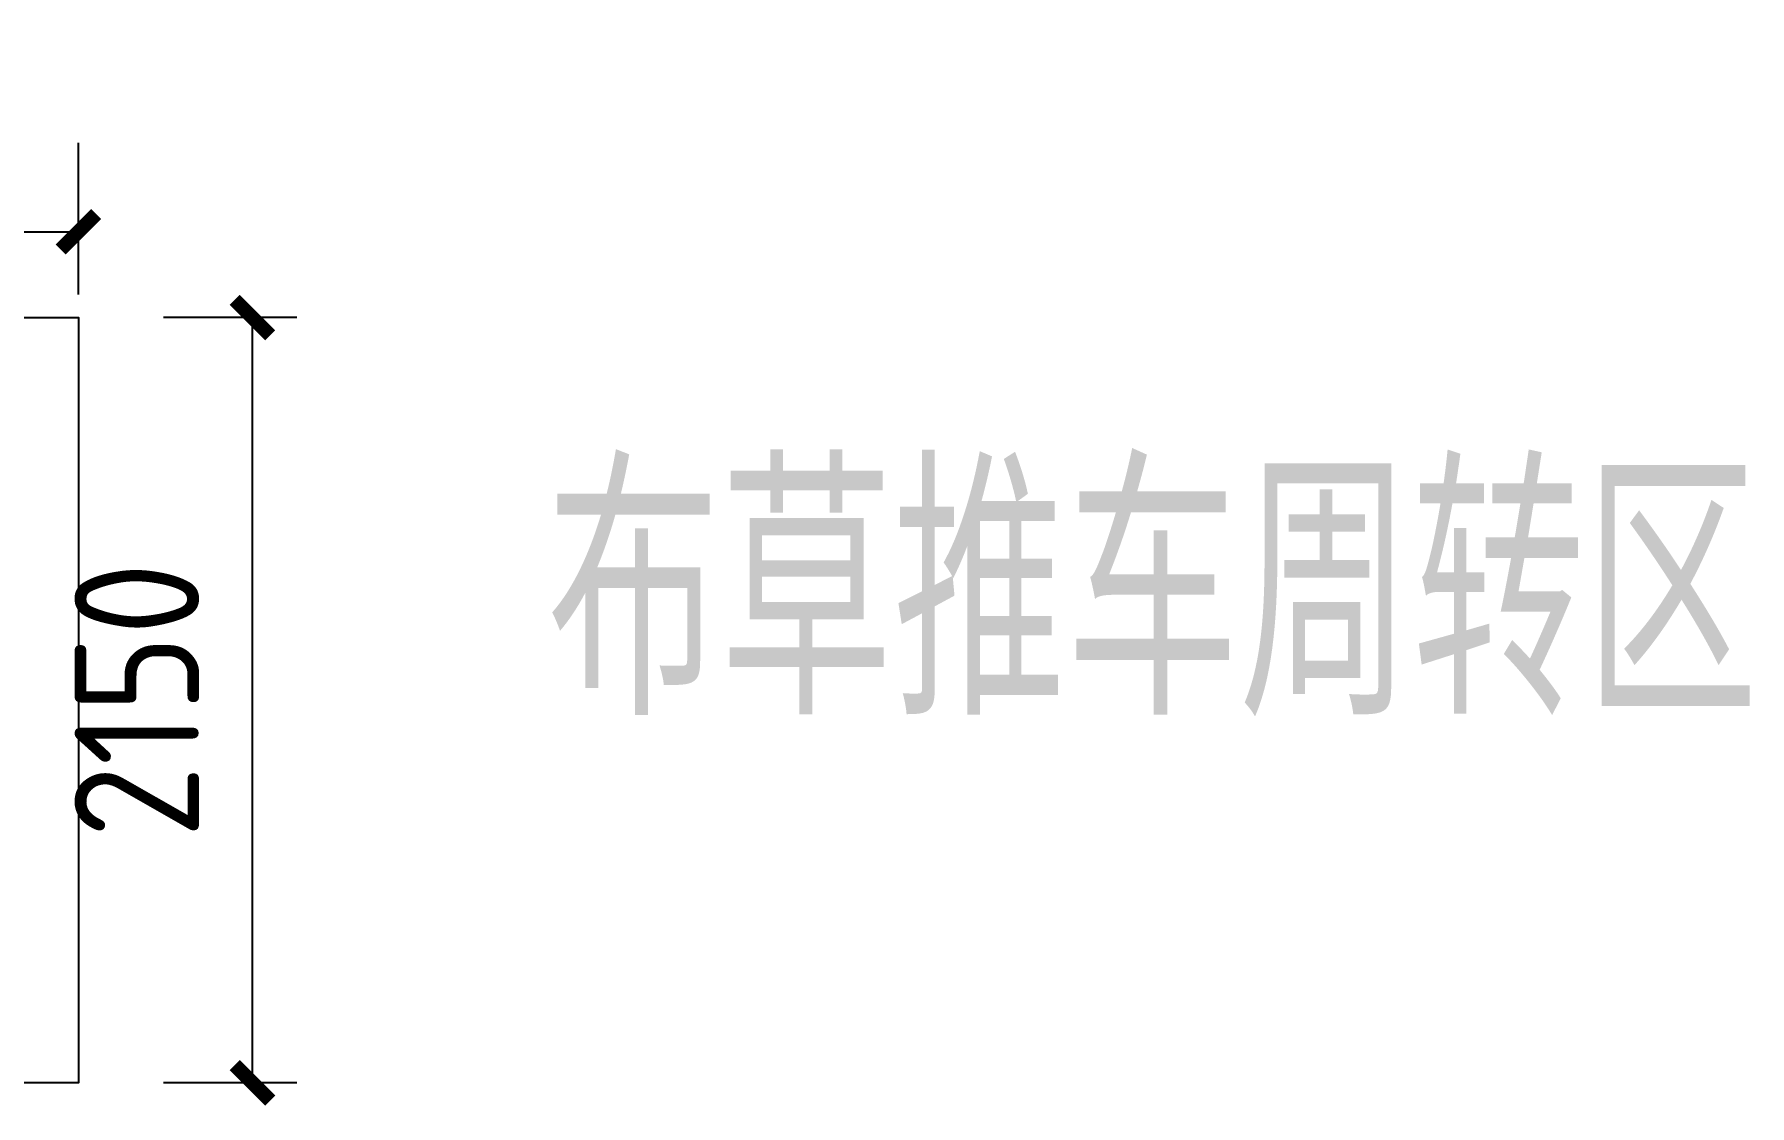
# Model space of a CAD drawing. Extents: x -2187 to 96136, y -11110 to 52208.
# Drawn here: x 23601 to 28421, y 9517 to 12527 of the extents above; entities that cross this region are included whole.
import ezdxf

# ---------------------------------------------------------------- set-up
doc = ezdxf.new("R2010")
doc.units = 0
doc.header["$LTSCALE"] = 1000
doc.header["$MEASUREMENT"] = 0
doc.styles.get("Standard").update_dxf_attribs({"font": 'gbenor.shx', "bigfont": 'gbcbig.shx'})
doc.dimstyles.get("Standard").update_dxf_attribs({"dimscale": 100, "dimtxt": 3.5, "dimasz": 1, "dimexe": 2.5, "dimexo": 3, "dimgap": 1.5, "dimtad": 1, "dimdec": 0, "dimzin": 0, "dimdsep": 46, "dimtxsty": 'Standard', "dimblk": 'ARCHTICK', "dimcen": 0.09, "dimadec": 0, "dimazin": 0, "dimtfac": 1, "dimtdec": 0, "dimtix": 1, "dimtmove": 2, "dimatfit": 3, "dimfxl": 0, "dimtolj": 1, "dimtzin": 0, "dimarcsym": 0})

# ---------------------------------------------------------------- blocks, each defined once
blk = doc.blocks.new('_ArchTick')
at = {"color": 0, "linetype": 'ByBlock', "const_width": 0.4}
blk.add_lwpolyline([(-0.5, -0.5), (0.5, 0.5)], dxfattribs=at)
blk = doc.blocks.new('*D99')
at = {"color": 0, "lineweight": -2}
for p, q in [((21725.9, 11796.2), (21725.9, 12222.1)), ((23725.4, 11796.2), (23725.4, 12222.1)), ((21725.9, 11972.1), (23725.4, 11972.1))]:
    blk.add_line(p, q, dxfattribs=at)
at = {"layer": 'Defpoints', "color": 0}
for p in [(23725.4, 11972.1), (21725.9, 11496.2), (23725.4, 11496.2)]:
    blk.add_point(p, dxfattribs=at)
at = {"color": 0, "lineweight": -2, "xscale": 100, "yscale": 100, "zscale": 100, "rotation": 180}
blk.add_blockref('_ArchTick', (21725.9, 11972.1), dxfattribs=at)
at = {"color": 0, "lineweight": -2, "xscale": 100, "yscale": 100, "zscale": 100}
blk.add_blockref('_ArchTick', (23725.4, 11972.1), dxfattribs=at)
at = {"color": 0, "insert": (22725.7, 12297.1), "char_height": 350, "attachment_point": 5}
blk.add_mtext('\\A1;2000', dxfattribs=at)
blk = doc.blocks.new('*D100')
at = {"color": 0, "lineweight": -2}
for p, q in [((24339, 11731), (23964.4, 11731)), ((24214.4, 9581), (24214.4, 11731)), ((24339, 9581), (23964.4, 9581))]:
    blk.add_line(p, q, dxfattribs=at)
at = {"layer": 'Defpoints', "color": 0}
for p in [(24214.4, 11731), (24639, 11731), (24639, 9581)]:
    blk.add_point(p, dxfattribs=at)
at = {"color": 0, "lineweight": -2, "xscale": 100, "yscale": 100, "zscale": 100}
for p, rotation in [((24214.4, 11731), 90), ((24214.4, 9581), 270)]:
    blk.add_blockref('_ArchTick', p, dxfattribs=dict(at, rotation=rotation))
at = {"color": 0, "insert": (23889.4, 10656), "char_height": 350, "attachment_point": 5, "rotation": 90}
blk.add_mtext('\\A1;2150', dxfattribs=at)

msp = doc.modelspace()

# ---------------------------------------------------------------- linework, layer by layer
msp.add_lwpolyline([(21725.932, 11731.046), (23725.432, 11731.046), (23725.432, 9581.046), (21725.932, 9581.046)], close=True)

# ---------------------------------------------------------------- texts
at = {"insert": (25041.582, 11290.367), "char_height": 675.1773, "width": 4961.82045, "attachment_point": 1}
msp.add_mtext('布草推车周转区', dxfattribs=at)

# ---------------------------------------------------------------- dimensions: what is measured, and where the dimension line sits
dim = msp.add_linear_dim(base=(23725.431722416, 11972.144551789), p1=(21725.931722416, 11496.182739761), p2=(23725.431722416, 11496.182739761), dimstyle='Standard', override={"dimarcsym": 1})
dim.commit()
dim.dimension.update_dxf_attribs({"geometry": '*D99', "text_midpoint": (22725.681722416, 12297.144551789)})
dim = msp.add_linear_dim(base=(24214.398, 11731.046), p1=(24638.973, 9581.046), p2=(24638.973, 11731.046), angle=90, dimstyle='Standard', override={"dimarcsym": 1})
dim.commit()
dim.dimension.update_dxf_attribs({"geometry": '*D100', "text_midpoint": (23889.398, 10656.046)})

doc.saveas('drawing.dxf')
